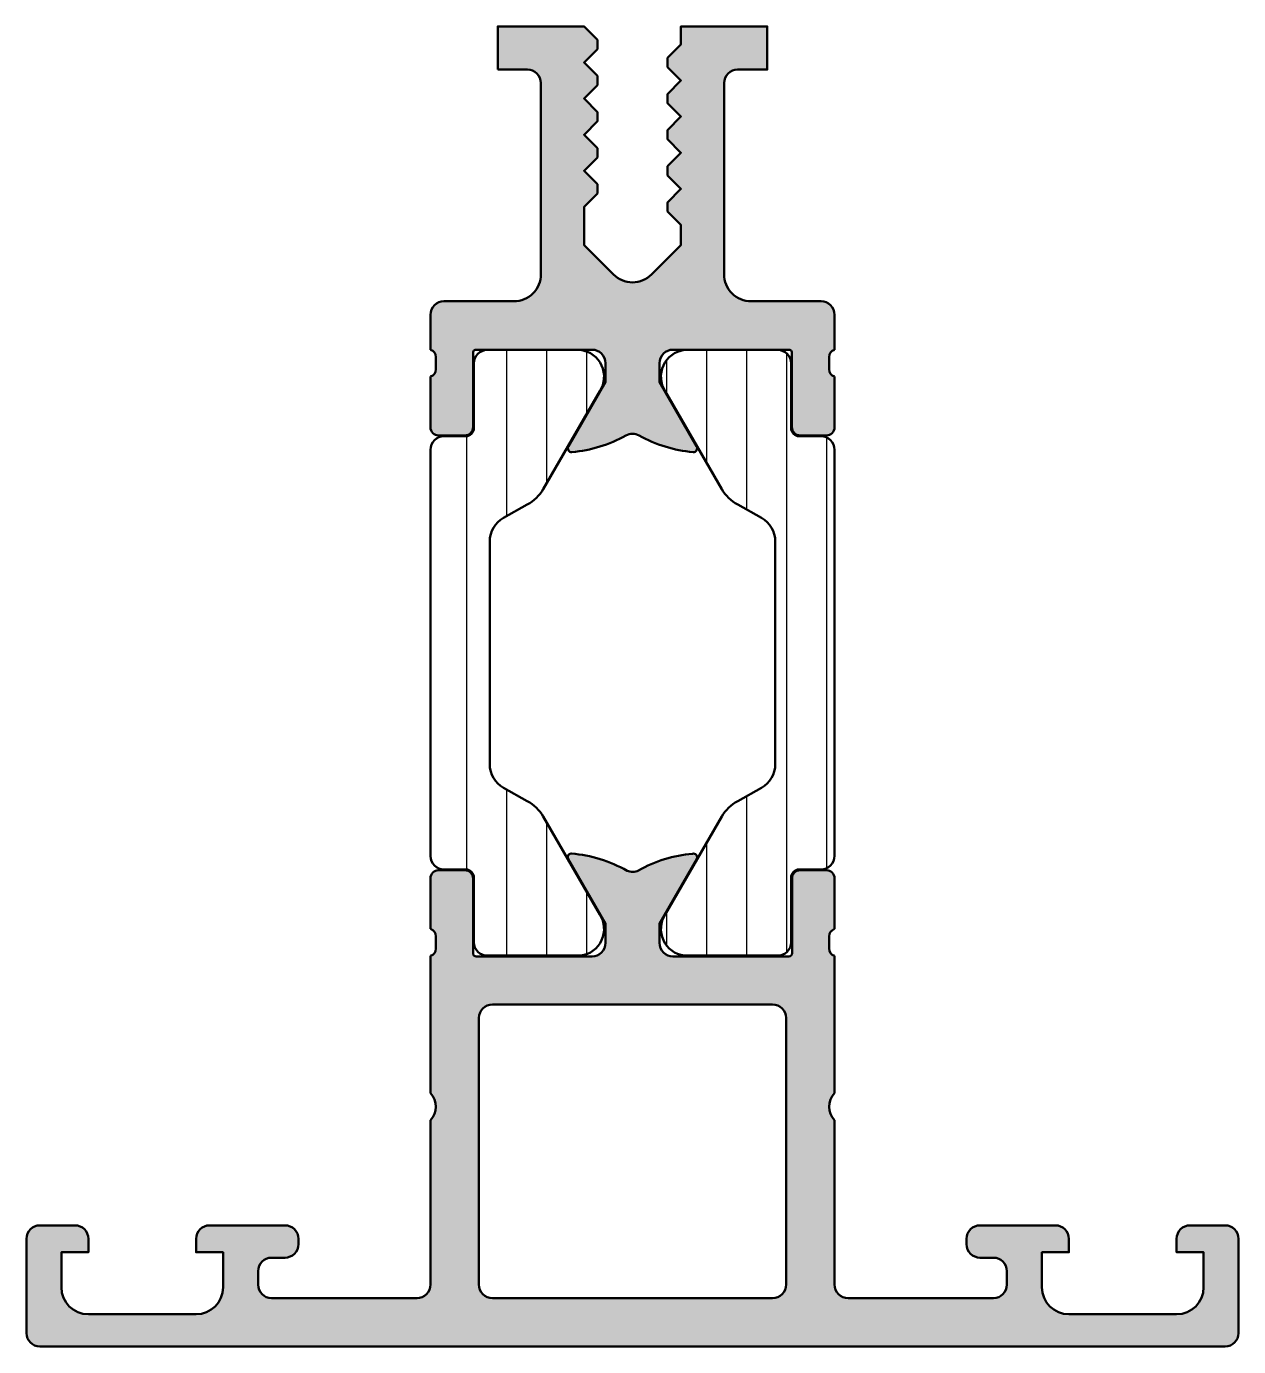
# Model space of a CAD drawing. Extents: x 0 to 45, y 0 to 49.
import ezdxf

# ---------------------------------------------------------------- set-up
doc = ezdxf.new("R2010")
doc.units = 0
for name, color, linetype, lineweight in [('0S-Alu contour', 7, 'Continuous', 50), ('0S-Alu hatch', 252, 'Continuous', 25), ('0S-Plastic contour', 254, 'Continuous', 50), ('0S-Plastic hatch', 253, 'Continuous', 25)]:
    doc.layers.add(name, color=color, linetype=linetype, lineweight=lineweight)
pattern_1 = [(90, (0, 0), (-1.4859, 0), [])]

# ---------------------------------------------------------------- blocks, each defined once
blk = doc.blocks.new('181800__A3EAFCD6_545C_46C4_89C2_015BABEBC2C8_')
at = {"layer": '0S-Alu hatch'}
h = blk.add_hatch(color=256, dxfattribs=at)
edge = h.paths.add_edge_path()
edge.add_ellipse((14.4748364618804, 8.90000200265606), major_axis=(-0.7255410760417078, 0), ratio=1, start_angle=136.3710483387804, end_angle=223.6289516612197, ccw=False)
edge.add_line((15, 8.399389266847763), (15.00042724609374, 2.300300598144542))
edge.add_ellipse((14.50029150656649, 2.300138799036684), major_axis=(-0.5001357656990941, 0), ratio=1, start_angle=90.0155503818246, end_angle=180.0185357792843, ccw=False)
edge.add_line((14.50042724609376, 1.800003051757808), (9.10000610351564, 1.800003051757812))
edge.add_ellipse((9.100030243270544, 2.300027191512738), major_axis=(-0.5000241403376248, 0), ratio=1, start_angle=0.0027660786490741884, end_angle=89.99723392139799, ccw=False)
edge.add_line((8.600006103515616, 2.300003051757422), (8.600006103515616, 2.79999542236329))
edge.add_ellipse((9.10003957024746, 2.799961955631438), major_axis=(-0.5000334678517899, 0), ratio=1, start_angle=270.00383474829704, end_angle=359.9961652517401, ccw=False)
edge.add_line((9.100006103515632, 3.299995422363281), (9.600006103515625, 3.299995422363279))
edge.add_arc((9.600016185610272, 3.799985340268639), 0.4999899180070089, 269.9988446537596, 360.0011553462965)
edge.add_line((10.10000610351563, 3.799995422363776), (10.10000610351562, 4.000000000000004))
edge.add_arc((9.600013538166351, 4.000007434650724), 0.4999925654045487, 359.9991480391321, 450.0008519608855)
edge.add_line((9.600006103515625, 4.499999999999998), (6.800018310546853, 4.5))
edge.add_arc((6.800021051414468, 3.999997259132395), 0.5000027408751172, 90.00031407857134, 179.9996859215192)
edge.add_line((6.300018310546863, 3.999999999999218), (6.300018310546867, 3.5))
edge.add_line((6.300018310546867, 3.5), (7.300018310546867, 3.499999999999999))
edge.add_line((7.300018310546867, 3.499999999999999), (7.300018310546867, 2.199996948242202))
edge.add_ellipse((6.299998503320602, 2.200016755468461), major_axis=(-1.000019807422424, 0), ratio=1, start_angle=90.0011348479905, end_angle=179.9988651523921, ccw=False)
edge.add_line((6.300018310546867, 1.199996948242194), (2.300018310546867, 1.199996948242187))
edge.add_ellipse((2.300038117773148, 2.200016755468467), major_axis=(-1.000019807422439, 0), ratio=1, start_angle=0.0011348482502739898, end_angle=89.99886515200859, ccw=False)
edge.add_line((1.300018310546868, 2.199996948237674), (1.300018310546867, 3.5))
edge.add_line((1.300018310546867, 3.5), (2.300018310546867, 3.5))
edge.add_line((2.300018310546867, 3.5), (2.300018310546867, 4))
edge.add_arc((1.800015569679288, 3.99999725913241), 0.5000027408750914, 0.0003140784807261, 89.99968592143273)
edge.add_line((1.800018310546867, 4.499999999999989), (0.5, 4.5))
edge.add_arc((0.5000552613421263, 3.999944738657873), 0.5000552643956048, 90.00633178351666, 179.99366821645)
edge.add_line((1e-16, 4.00000000000029), (0, 0.4999923706054688))
edge.add_arc((0.5000394571300788, 0.5000394577903644), 0.5000394593471068, 180.0053953680964, 269.995478902744)
edge.add_line((0.5000000000000002, -1e-16), (44.50000002980232, 0))
edge.add_arc((44.49996054779954, 0.5000394528583108), 0.5000394544170164, 270.0045239472769, 359.9946051970007)
edge.add_line((45, 0.4999923706060508), (45, 4))
edge.add_arc((44.49994489644383, 3.999944896443836), 0.5000551065922316, 0.0063137065699082, 89.99368629343218)
edge.add_line((44.5, 4.5), (43.19998168945312, 4.5))
edge.add_arc((43.19998443032073, 3.999997259132392), 0.5000027408751199, 90.00031407857054, 179.9996859215192)
edge.add_line((42.69998168945313, 3.999999999999216), (42.69998168945313, 3.5))
edge.add_line((42.69998168945313, 3.5), (43.69998168945312, 3.5))
edge.add_line((43.69998168945312, 3.5), (43.69998168945312, 2.199996948242187))
edge.add_ellipse((42.69996188222684, 2.200016755468469), major_axis=(-1.000019807422439, 0), ratio=1, start_angle=90.00113484799141, end_angle=179.9988651523921, ccw=False)
edge.add_line((42.69998168945313, 1.199996948242188), (38.69998168945313, 1.199996948242187))
edge.add_ellipse((38.70000150926309, 2.200016768052156), major_axis=(-1.000019820006377, 0), ratio=1, start_angle=0.0011355686983733904, end_angle=89.99886443104532, ccw=False)
edge.add_line((37.69998168945312, 2.199996948246659), (37.69998168945313, 3.5))
edge.add_line((37.69998168945313, 3.5), (38.69998168945313, 3.5))
edge.add_line((38.69998168945313, 3.5), (38.69998168945313, 4))
edge.add_arc((38.19997894858552, 3.99999725913239), 0.5000027408751218, 0.0003140784807261, 89.99968592142947)
edge.add_line((38.19998168945313, 4.5), (35.39999389648438, 4.499999999999999))
edge.add_arc((35.39998662001301, 4.000007276471373), 0.4999927235815722, 89.99916616566657, 180.0008338344376)
edge.add_line((34.89999389648438, 3.999999999999092), (34.89999389648438, 3.799995422363279))
edge.add_arc((35.39998381438972, 3.799985340268615), 0.4999899180069823, 179.9988446537035, 270.0011553462436)
edge.add_line((35.39999389648439, 3.299995422363284), (35.89999389648438, 3.299995422363281))
edge.add_ellipse((35.89996050886198, 2.799962034740896), major_axis=(-0.5000333887370438, 0), ratio=1, start_angle=180.0038256842582, end_angle=269.9961743157643, ccw=False)
edge.add_line((36.39999389648437, 2.799995422363481), (36.39999389648437, 2.300003051757817))
edge.add_ellipse((35.89996975672946, 2.300027191512728), major_axis=(-0.5000241403376199, 0), ratio=1, start_angle=90.00276607860462, end_angle=179.9972339216146, ccw=False)
edge.add_line((35.89999389648439, 1.800003051757812), (30.50042724609375, 1.800300598144531))
edge.add_ellipse((30.50020102131297, 2.300501608689412), major_axis=(-0.5002010617019641, 0), ratio=1, start_angle=0.02302485348650407, end_angle=90.02591303096852, ccw=False)
edge.add_line((30, 2.300300598144698), (30, 8.399389266967773))
edge.add_ellipse((30.52516353805664, 8.900002002716064), major_axis=(-0.7255410759547402, 0), ratio=1, start_angle=-43.62895166121962, end_angle=43.62895166121967, ccw=False)
edge.add_line((30, 9.400614738464357), (30, 14.50162443019483))
edge.add_ellipse((30.07836767106445, 14.76755429735134), major_axis=(-0.2772366969106876, 0), ratio=1, start_angle=-1.16458937409908, end_angle=73.58012358050792, ccw=False)
edge.add_line((29.80118824138017, 14.7731889999915), (29.80118824138016, 15.2267829999915))
edge.add_ellipse((30.08005633702333, 15.23244365946855), major_axis=(-0.2789255417371505, 0), ratio=1, start_angle=-73.57540544464501, end_angle=1.1628700728862214, ccw=False)
edge.add_line((30.00118924138016, 15.49998699999149), (30.00118924138016, 17.37999800000001))
edge.add_arc((29.70118924138017, 17.37999800000002), 0.2999999999999918, 0, 90.00000000000136)
edge.add_line((29.70118924138017, 17.67999800000001), (28.72121492233738, 17.67999800000001))
edge.add_arc((28.72121492233738, 17.37999800000002), 0.2999999999999971, 89.99999999999935, 180)
edge.add_line((28.42121492233738, 17.37999800000002), (28.42121492233737, 14.60000000000001))
edge.add_ellipse((28.30121509573045, 14.60000000000001), major_axis=(-0.1199998266069286, 0), ratio=1, start_angle=89.9999999999983, end_angle=180, ccw=False)
edge.add_line((28.30121509573045, 14.48000017339308), (24.00121975895828, 14.48000762939453))
edge.add_ellipse((24.00119621611587, 14.97998408625108), major_axis=(-0.4999764574108426, 0), ratio=1, start_angle=-0.0018236671036220287, end_angle=90.00269793804989, ccw=False)
edge.add_line((23.50121975895829, 14.97999999999945), (23.50121975895829, 15.7021172690639))
edge.add_line((23.50121975895829, 15.7021172690639), (24.88824462890625, 18.10452270507812))
edge.add_arc((24.76439459934048, 18.16242640280236), 0.1367174752311618, 334.9424651420103, 464.9230033002642)
edge.add_arc((25.17342437317453, 13.30384393666068), 5.010421331905199, 95.08667647287129, 119.3056952607427)
edge.add_ellipse((22.49995434545647, 18.11324112141304), major_axis=(-0.4925779955371134, 0), ratio=1, start_angle=65.96733735090021, end_angle=116.66078827373991, ccw=False)
edge.add_arc((19.80113778465972, 13.22653349442641), 5.091808337626043, 60.61778730444437, 85.13814940181022)
edge.add_arc((20.23268638808337, 18.16485048588144), 0.1351707586042039, 89.99999999999548, 206.507049840333)
edge.add_line((20.11172485351563, 18.10452270507812), (21.49996948242187, 15.70000457763673))
edge.add_line((21.49996948242187, 15.70000457763673), (21.49996948242188, 14.97999999999999))
edge.add_ellipse((20.9999930252643, 14.97998408625108), major_axis=(-0.4999764574108353, 0), ratio=1, start_angle=89.9973020619488, end_angle=180.0018236671036, ccw=False)
edge.add_line((20.99996948242188, 14.48000762939453), (16.69997414564972, 14.48000017339308))
edge.add_ellipse((16.69997414564972, 14.60000000000002), major_axis=(-0.1199998266069393, 0), ratio=1, start_angle=0, end_angle=89.9999999999983, ccw=False)
edge.add_line((16.57997431904278, 14.60000000000001), (16.57997431904278, 17.379998))
edge.add_arc((16.27997431904278, 17.37999800000001), 0.3000000000000043, 0, 89.99999999999864)
edge.add_line((16.27997431904279, 17.67999800000001), (15.3, 17.67999800000001))
edge.add_arc((15.3, 17.37999800000002), 0.29999999999999, 89.99999999999935, 180)
edge.add_line((15.00000000000001, 17.37999800000002), (15, 15.4999869999915))
edge.add_ellipse((14.92113290435683, 15.23244365946855), major_axis=(-0.2789255417371592, 0), ratio=1, start_angle=178.8371299271126, end_angle=253.57540544464598, ccw=False)
edge.add_line((15.200001, 15.22678299999149), (15.200001, 14.7731889999915))
edge.add_ellipse((14.92116355345697, 14.76752059199312), major_axis=(-0.2788950563274237, 0), ratio=1, start_angle=106.4198764194908, end_angle=181.1645893740988, ccw=False)
edge.add_line((15, 14.50000000000001), (15, 9.400614738464355))
edge = h.paths.add_edge_path()
edge.add_ellipse((17.30088856640578, 12.19943130707692), major_axis=(-0.5008710128629085, 0), ratio=1, start_angle=270.0506769057976, end_angle=359.9003852097272, ccw=False)
edge.add_line((17.30044555664063, 12.70030212402343), (27.70074368473953, 12.69999693931486))
edge.add_ellipse((27.70074544774686, 12.20073018003292), major_axis=(-0.499266759285047, 0), ratio=1, start_angle=180.0000930339087, end_angle=270.0002023224606, ccw=False)
edge.add_line((28.20001220703125, 12.20073099075047), (28.20001220703125, 2.299873352050049))
edge.add_ellipse((27.700154784973, 2.299860473816059), major_axis=(-0.4998574222241463, 0), ratio=1, start_angle=89.99852384207202, end_angle=180.0014761575983, ccw=False)
edge.add_line((27.70014190673828, 1.800003051757808), (17.30074310302734, 1.800003051757809))
edge.add_ellipse((17.30072000621271, 2.300704747423651), major_axis=(-0.5007016961985578, 0), ratio=1, start_angle=-0.0026429907421743337, end_angle=90.00264299084392, ccw=False)
edge.add_line((16.80001831054687, 2.300727844237387), (16.80001831054688, 12.20030212402344))
at = {"layer": '0S-Alu contour', "color": 7}
for points in [[(16.27997431904279, 17.67999800000001), (15.3, 17.67999800000001)], [(20.11172485351563, 18.10452270507812), (21.49996948242187, 15.70000457763673), (21.49996948242188, 14.97999999999999)], [(23.50121975895829, 14.97999999999945), (23.50121975895829, 15.7021172690639), (24.88824462890625, 18.10452270507812)], [(29.70118924138017, 17.67999800000001), (28.72121492233738, 17.67999800000001)], [(15.00000000000001, 17.37999800000002), (15, 15.4999869999915)], [(16.57997431904278, 14.60000000000001), (16.57997431904278, 17.379998)], [(28.42121492233738, 17.37999800000002), (28.42121492233737, 14.60000000000001)], [(30.00118924138016, 15.49998699999149), (30.00118924138016, 17.37999800000001)], [(15.200001, 15.22678299999149), (15.200001, 14.7731889999915)], [(29.80118824138017, 14.7731889999915), (29.80118824138016, 15.2267829999915)], [(15, 14.50000000000001), (15, 9.400614738464355)], [(20.99996948242188, 14.48000762939453), (16.69997414564972, 14.48000017339308)], [(28.30121509573045, 14.48000017339308), (24.00121975895828, 14.48000762939453)], [(30, 9.400614738464357), (30, 14.50162443019483)], [(17.30044555664063, 12.70030212402343), (27.70074368473953, 12.69999693931486)], [(16.80001831054687, 2.300727844237387), (16.80001831054688, 12.20030212402344)], [(28.20001220703125, 12.20073099075047), (28.20001220703125, 2.299873352050049)], [(15, 8.399389266847763), (15.00042724609374, 2.300300598144542)], [(30, 2.300300598144698), (30, 8.399389266967773)], [(1.800018310546867, 4.499999999999989), (0.5, 4.5)], [(9.600006103515625, 4.499999999999998), (6.800018310546853, 4.5)], [(38.19998168945313, 4.5), (35.39999389648438, 4.499999999999999)], [(44.5, 4.5), (43.19998168945312, 4.5)], [(1e-16, 4.00000000000029), (0, 0.4999923706054688)], [(1.300018310546868, 2.199996948237674), (1.300018310546867, 3.5), (2.300018310546867, 3.5), (2.300018310546867, 4)], [(6.300018310546863, 3.999999999999218), (6.300018310546867, 3.5), (7.300018310546867, 3.499999999999999), (7.300018310546867, 2.199996948242202)], [(10.10000610351563, 3.799995422363776), (10.10000610351562, 4.000000000000004)], [(34.89999389648438, 3.999999999999092), (34.89999389648438, 3.799995422363279)], [(37.69998168945312, 2.199996948246659), (37.69998168945313, 3.5), (38.69998168945313, 3.5), (38.69998168945313, 4)], [(42.69998168945313, 3.999999999999216), (42.69998168945313, 3.5), (43.69998168945312, 3.5), (43.69998168945312, 2.199996948242187)], [(45, 0.4999923706060508), (45, 4)], [(9.100006103515632, 3.299995422363281), (9.600006103515625, 3.299995422363279)], [(35.39999389648439, 3.299995422363284), (35.89999389648438, 3.299995422363281)], [(8.600006103515616, 2.300003051757422), (8.600006103515616, 2.79999542236329)], [(36.39999389648437, 2.799995422363481), (36.39999389648437, 2.300003051757817)], [(14.50042724609376, 1.800003051757808), (9.10000610351564, 1.800003051757812)], [(27.70014190673828, 1.800003051757808), (17.30074310302734, 1.800003051757809)], [(35.89999389648439, 1.800003051757812), (30.50042724609375, 1.800300598144531)], [(6.300018310546867, 1.199996948242194), (2.300018310546867, 1.199996948242187)], [(42.69998168945313, 1.199996948242188), (38.69998168945313, 1.199996948242187)], [(0.5000000000000002, -1e-16), (44.50000002980232, 0)]]:
    blk.add_lwpolyline(points, dxfattribs=at)
for centre, radius, start, end in [((20.23268638808337, 18.16485048588144), 0.1351707586042039, 89.99999999999548, 206.507049840333), ((19.80113778465972, 13.22653349442641), 5.091808337626043, 60.61778730444437, 85.13814940181022), ((25.17342437317453, 13.30384393666068), 5.010421331905199, 95.08667647287129, 119.3056952607427), ((24.76439459934048, 18.16242640280236), 0.1367174752311618, 334.9424651420103, 104.9230033002641), ((15.3, 17.37999800000002), 0.29999999999999, 89.99999999999935, 180), ((16.27997431904278, 17.37999800000001), 0.3000000000000043, 0, 89.99999999999864), ((28.72121492233738, 17.37999800000002), 0.2999999999999971, 89.99999999999935, 180), ((29.70118924138017, 17.37999800000002), 0.2999999999999918, 0, 90.00000000000136), ((0.5000552613421263, 3.999944738657873), 0.5000552643956048, 90.00633178351666, 179.99366821645), ((1.800015569679288, 3.99999725913241), 0.5000027408750914, 0.0003140784807261, 89.99968592143273), ((6.800021051414468, 3.999997259132395), 0.5000027408751172, 90.00031407857134, 179.9996859215192), ((9.600013538166351, 4.000007434650724), 0.4999925654045487, 359.9991480391321, 90.00085196088553), ((35.39998662001301, 4.000007276471373), 0.4999927235815722, 89.99916616566657, 180.0008338344376), ((38.19997894858552, 3.99999725913239), 0.5000027408751218, 0.0003140784807261, 89.99968592142947), ((43.19998443032073, 3.999997259132392), 0.5000027408751199, 90.00031407857054, 179.9996859215192), ((44.49994489644383, 3.999944896443836), 0.5000551065922316, 0.0063137065699082, 89.99368629343218), ((9.600016185610272, 3.799985340268639), 0.4999899180070089, 269.9988446537596, 0.0011553462965218), ((35.39998381438972, 3.799985340268615), 0.4999899180069823, 179.9988446537035, 270.0011553462436), ((0.5000394571300788, 0.5000394577903644), 0.5000394593471068, 180.0053953680964, 269.995478902744), ((44.49996054779954, 0.5000394528583108), 0.5000394544170164, 270.0045239472769, 359.9946051970007)]:
    blk.add_arc(centre, radius, start, end, dxfattribs=at)
at = {"layer": '0S-Alu contour', "color": 7, "extrusion": (0, 0, -1)}
for centre, radius, start, end in [((-22.49995434545647, 18.11324112141304), 0.4925779955371134, 243.3392117262601, 294.0326626490998), ((-14.92113290435683, 15.23244365946855), 0.2789255417371592, 106.424594555354, 181.1628700728874), ((-30.08005633702333, 15.23244365946855), 0.2789255417371505, 358.8371299271138, 73.57540544464504), ((-14.92116355345697, 14.76752059199312), 0.2788950563274237, 178.8354106259012, 253.5801235805092), ((-20.9999930252643, 14.97998408625108), 0.4999764574108353, 179.9981763328964, 270.0026979380512), ((-24.00119621611587, 14.97998408625108), 0.4999764574108426, 269.9973020619501, 0.0018236671036201), ((-30.07836767106445, 14.76755429735134), 0.2772366969106876, 286.4198764194921, 1.164589374099114), ((-16.69997414564972, 14.60000000000002), 0.1199998266069393, 270.0000000000017, 0), ((-28.30121509573045, 14.60000000000001), 0.1199998266069286, 180, 270.0000000000017), ((-17.30088856640578, 12.19943130707692), 0.5008710128629085, 0.0996147902728162, 89.94932309420238), ((-27.70074544774686, 12.20073018003292), 0.499266759285047, 89.9997976775394, 179.9999069660913), ((-14.4748364618804, 8.90000200265606), 0.725541076041708, 136.3710483387803, 223.6289516612196), ((-30.52516353805664, 8.900002002716064), 0.7255410759547402, 316.3710483387803, 43.62895166121975), ((-9.10003957024746, 2.799961955631438), 0.5000334678517899, 0.003834748259922, 89.99616525170298), ((-35.89996050886198, 2.799962034740896), 0.5000333887370438, 90.00382568423574, 179.9961743157418), ((-2.300038117773148, 2.200016755468467), 1.000019807422439, 270.0011348479914, 359.9988651517497), ((-6.299998503320602, 2.200016755468461), 1.000019807422424, 180.0011348476079, 269.9988651520095), ((-9.100030243270544, 2.300027191512738), 0.5000241403376248, 270.002766078602, 359.9972339213509), ((-14.50029150656649, 2.300138799036684), 0.5001357656990941, 179.9814642207157, 269.9844496181754), ((-17.30072000621271, 2.300704747423651), 0.5007016961985578, 269.9973570091561, 0.0026429907422834), ((-27.700154784973, 2.299860473816059), 0.4998574222241464, 179.9985238424017, 270.001476157928), ((-30.50020102131297, 2.300501608689412), 0.5002010617019641, 269.9740869690315, 359.9769751465135), ((-35.89996975672946, 2.300027191512728), 0.5000241403376199, 180.0027660783855, 269.9972339213954), ((-38.70000150926309, 2.200016768052156), 1.000019820006377, 270.0011355689547, 359.9988644313016), ((-42.69996188222684, 2.200016755468469), 1.000019807422439, 180.0011348476079, 269.9988651520086)]:
    blk.add_arc(centre, radius, start, end, dxfattribs=at)
blk = doc.blocks.new('224093__97D2DC3E_5BBE_4EB9_A14F_BF85F7508F3F___E6BFB9CC_08D6_49EB_8212_F15A834312B5_')
at = {"layer": '0S-Plastic hatch'}
h = blk.add_hatch(dxfattribs=at)
h.set_pattern_fill('ANSI31', color=256, scale=0.4680000000000001, angle=45, style=0)
h.set_pattern_definition(pattern_1)
edge = h.paths.add_edge_path()
edge.add_line((27.80000100000032, 29.88555443619249), (27.80000100000032, 21.6144435638075))
edge.add_ellipse((26.80000100000028, 21.61444356380752), major_axis=(-1.000000000000031, 0), ratio=1, start_angle=119.3063529835272, end_angle=180, ccw=False)
edge.add_line((27.28948014420001, 20.74242855969718), (26.40625005332524, 20.24665416708351))
edge.add_arc((27.11032458691662, 18.92216216969434), 1.49999999999996, 117.9942546357563, 150.0000034006556)
edge.add_line((25.81128643672553, 19.67216209259298), (23.71451850190053, 16.040453))
edge.add_arc((24.55577115089189, 15.49981807472285), 0.999996070924479, 147.27298390016, 261.8183919481)
edge.add_line((24.41346050190053, 14.51), (27.890002, 14.51))
edge.add_arc((27.89000463962507, 15.00999597743862), 0.4999959774455833, 269.9996975188141, 360.0003024817733)
edge.add_line((28.39000061706369, 15.00999861706882), (28.38966866666666, 17.409997))
edge.add_ellipse((28.68966866666666, 17.40999699999999), major_axis=(-0.2999999999999971, 0), ratio=1, start_angle=269.9999999999993, end_angle=360, ccw=False)
edge.add_line((28.68966866666667, 17.70999699999999), (29.5, 17.709997))
edge.add_arc((29.50000000000001, 18.20999699999999), 0.4999999999999894, 269.9999999999988, 360)
edge.add_line((30, 18.20999699999999), (30, 33.290001))
edge.add_arc((29.50000000000001, 33.290001), 0.4999999999999965, 0, 90.0000000000004)
edge.add_line((29.5, 33.79000100000001), (28.68966866666667, 33.79000099999999))
edge.add_ellipse((28.68966866666669, 34.09000100000001), major_axis=(-0.3000000000000184, 0), ratio=1, start_angle=0, end_angle=89.9999999999946, ccw=False)
edge.add_line((28.38966866666667, 34.09000100000001), (28.39000061706369, 36.48999938293631))
edge.add_arc((27.89000463962505, 36.49000202256136), 0.4999959774455939, 359.9996975182267, 450.0003024811822)
edge.add_line((27.89000200000001, 36.98999799999999), (24.41346050190052, 36.98999799999999))
edge.add_arc((24.5557711508919, 36.00017992527712), 0.9999960709244838, 98.18160805190062, 212.7270160998385)
edge.add_line((23.71451850190053, 35.45954499999999), (25.81128643672553, 31.827835907407))
edge.add_arc((27.11032458691664, 32.57783583030562), 1.499999999999947, 209.9999965993439, 242.0057453642426)
edge.add_line((26.40625005332523, 31.25334383291648), (27.28948014420001, 30.75756944030282))
edge.add_ellipse((26.80000100000029, 29.88555443619248), major_axis=(-1.000000000000027, 0), ratio=1, start_angle=180, end_angle=240.6936470164734, ccw=False)
at = {"layer": '0S-Plastic contour', "color": 7}
for points in [[(27.89000200000001, 36.98999799999999), (24.41346050190052, 36.98999799999999)], [(28.38966866666667, 34.09000100000001), (28.39000061706369, 36.48999938293631)], [(23.71451850190053, 35.45954499999999), (25.81128643672553, 31.827835907407)], [(29.5, 33.79000100000001), (28.68966866666667, 33.79000099999999)], [(30, 18.20999699999999), (30, 33.290001)], [(26.40625005332523, 31.25334383291648), (27.28948014420001, 30.75756944030282)], [(27.80000100000032, 29.88555443619249), (27.80000100000032, 21.6144435638075)], [(27.28948014420001, 20.74242855969718), (26.40625005332524, 20.24665416708351)], [(25.81128643672553, 19.67216209259298), (23.71451850190053, 16.040453)], [(28.68966866666667, 17.70999699999999), (29.5, 17.709997)], [(28.39000061706369, 15.00999861706882), (28.38966866666666, 17.409997)], [(24.41346050190053, 14.51), (27.890002, 14.51)]]:
    blk.add_lwpolyline(points, dxfattribs=at)
for centre, radius, start, end in [((24.5557711508919, 36.00017992527712), 0.9999960709244838, 98.18160805190062, 212.7270160998385), ((27.89000463962505, 36.49000202256136), 0.4999959774455939, 359.9996975182267, 90.00030248118219), ((29.50000000000001, 33.290001), 0.4999999999999965, 0, 90.0000000000004), ((27.11032458691664, 32.57783583030562), 1.499999999999947, 209.9999965993439, 242.0057453642426), ((27.11032458691662, 18.92216216969434), 1.49999999999996, 117.9942546357563, 150.0000034006556), ((29.50000000000001, 18.20999699999999), 0.4999999999999894, 269.9999999999988, 0), ((24.55577115089189, 15.49981807472285), 0.999996070924479, 147.27298390016, 261.8183919481), ((27.89000463962507, 15.00999597743862), 0.4999959774455833, 269.9996975188141, 0.0003024817733149)]:
    blk.add_arc(centre, radius, start, end, dxfattribs=at)
at = {"layer": '0S-Plastic contour', "color": 7, "extrusion": (0, 0, -1)}
for centre, radius, start, end in [((-28.68966866666669, 34.09000100000001), 0.3000000000000185, 270.0000000000054, 0), ((-26.80000100000029, 29.88555443619248), 1.000000000000027, 119.3063529835266, 180), ((-26.80000100000028, 21.61444356380752), 1.000000000000031, 180, 240.6936470164728), ((-28.68966866666666, 17.40999699999999), 0.2999999999999971, 0, 90.00000000000067)]:
    blk.add_arc(centre, radius, start, end, dxfattribs=at)
blk = doc.blocks.new('224093__894150C2_DA80_4797_B0D6_996062363CBF___85CC61E6_629C_42A3_B933_0D7DE0B48549_')
at = {"layer": '0S-Plastic hatch'}
h = blk.add_hatch(dxfattribs=at)
h.set_pattern_fill('ANSI31', color=256, scale=0.4680000000000001, angle=45, style=0)
h.set_pattern_definition(pattern_1)
edge = h.paths.add_edge_path()
edge.add_line((15, 33.29000100000001), (15, 18.20999700000001))
edge.add_arc((15.49999999999999, 18.20999700000001), 0.4999999999999965, 180, 270)
edge.add_line((15.49999999999999, 17.70999700000001), (16.31033133333333, 17.70999700000001))
edge.add_ellipse((16.31033133333332, 17.409997), major_axis=(-0.3000000000000114, 0), ratio=1, start_angle=180, end_angle=269.99999999999795, ccw=False)
edge.add_line((16.61033133333333, 17.40999699999999), (16.60999938293631, 15.0099986170637))
edge.add_arc((17.10999536037492, 15.00999597743863), 0.4999959774455833, 179.9996975182267, 270.0003024811855)
edge.add_line((17.10999799999999, 14.51000000000001), (20.58653949809947, 14.51000000000001))
edge.add_arc((20.44422884910812, 15.49981807472286), 0.999996070924476, 278.1816080518999, 392.7270160998402)
edge.add_line((21.28548149809946, 16.04045300000001), (19.18871356327447, 19.672162092593))
edge.add_arc((17.88967541308338, 18.92216216969435), 1.49999999999996, 29.99999659934497, 62.00574536424413)
edge.add_line((18.59374994667476, 20.24665416708353), (17.71051985579999, 20.74242855969718))
edge.add_ellipse((18.1999989999997, 21.61444356380753), major_axis=(-1.00000000000002, 0), ratio=1, start_angle=0, end_angle=60.69364701647362, ccw=False)
edge.add_line((17.19999899999968, 21.61444356380752), (17.19999899999968, 29.88555443619251))
edge.add_ellipse((18.19999899999968, 29.8855544361925), major_axis=(-1.000000000000003, 0), ratio=1, start_angle=299.30635298352627, end_angle=360, ccw=False)
edge.add_line((17.71051985579999, 30.75756944030283), (18.59374994667476, 31.2533438329165))
edge.add_arc((17.88967541308329, 32.57783583030573), 1.500000000000067, 297.9942546357581, 330.0000034006544)
edge.add_line((19.18871356327446, 31.82783590740701), (21.28548149809947, 35.45954500000001))
edge.add_arc((20.44422884910813, 36.00017992527715), 0.999996070924473, 327.2729839001597, 441.8183919481004)
edge.add_line((20.58653949809948, 36.989998), (17.10999799999999, 36.98999800000001))
edge.add_arc((17.10999536037493, 36.49000202256138), 0.4999959774455833, 89.99969751881575, 180.0003024817733)
edge.add_line((16.60999938293631, 36.48999938293118), (16.61033133333333, 34.09000100000001))
edge.add_ellipse((16.31033133333333, 34.090001), major_axis=(-0.2999999999999971, 0), ratio=1, start_angle=89.99999999999937, end_angle=180, ccw=False)
edge.add_line((16.31033133333333, 33.79000100000001), (15.5, 33.79000100000001))
edge.add_arc((15.49999999999998, 33.29000100000003), 0.4999999999999929, 89.99999999999876, 180)
at = {"layer": '0S-Plastic contour', "color": 7}
for points in [[(20.58653949809948, 36.989998), (17.10999799999999, 36.98999800000001)], [(16.60999938293631, 36.48999938293118), (16.61033133333333, 34.09000100000001)], [(19.18871356327446, 31.82783590740701), (21.28548149809947, 35.45954500000001)], [(16.31033133333333, 33.79000100000001), (15.5, 33.79000100000001)], [(15, 33.29000100000001), (15, 18.20999700000001)], [(17.71051985579999, 30.75756944030283), (18.59374994667476, 31.2533438329165)], [(17.19999899999968, 21.61444356380752), (17.19999899999968, 29.88555443619251)], [(18.59374994667476, 20.24665416708353), (17.71051985579999, 20.74242855969718)], [(21.28548149809946, 16.04045300000001), (19.18871356327447, 19.672162092593)], [(15.49999999999999, 17.70999700000001), (16.31033133333333, 17.70999700000001)], [(16.61033133333333, 17.40999699999999), (16.60999938293631, 15.0099986170637)], [(17.10999799999999, 14.51000000000001), (20.58653949809947, 14.51000000000001)]]:
    blk.add_lwpolyline(points, dxfattribs=at)
for centre, radius, start, end in [((17.10999536037493, 36.49000202256138), 0.4999959774455833, 89.99969751881575, 180.0003024817733), ((20.44422884910813, 36.00017992527715), 0.999996070924473, 327.2729839001597, 81.81839194810036), ((15.49999999999998, 33.29000100000003), 0.4999999999999929, 89.99999999999876, 180), ((17.88967541308329, 32.57783583030573), 1.500000000000067, 297.9942546357581, 330.0000034006544), ((17.88967541308338, 18.92216216969435), 1.49999999999996, 29.99999659934497, 62.00574536424413), ((15.49999999999999, 18.20999700000001), 0.4999999999999965, 180, 270), ((20.44422884910812, 15.49981807472286), 0.999996070924476, 278.1816080518999, 32.72701609984024), ((17.10999536037492, 15.00999597743863), 0.4999959774455833, 179.9996975182267, 270.0003024811855)]:
    blk.add_arc(centre, radius, start, end, dxfattribs=at)
at = {"layer": '0S-Plastic contour', "color": 7, "extrusion": (0, 0, -1)}
for centre, radius, start, end in [((-16.31033133333333, 34.090001), 0.2999999999999971, 180, 270.0000000000007), ((-18.19999899999968, 29.8855544361925), 1.000000000000003, 0, 60.69364701647373), ((-18.1999989999997, 21.61444356380753), 1.00000000000002, 299.3063529835264, 0), ((-16.31033133333332, 17.409997), 0.3000000000000114, 90.00000000000205, 180)]:
    blk.add_arc(centre, radius, start, end, dxfattribs=at)
blk = doc.blocks.new('181790__F5735CDF_C291_4930_91C3_63D24B6B8CAF_')
at = {"layer": '0S-Alu hatch'}
h = blk.add_hatch(color=256, dxfattribs=at)
edge = h.paths.add_edge_path()
edge.add_line((17.50002288818359, 47.39999389648438), (18.59999871253967, 47.39999389648438))
edge.add_ellipse((18.60002157708397, 46.90001699943629), major_axis=(-0.4999768975708903, 0), ratio=1, start_angle=179.9973524744915, end_angle=270.00262020484513, ccw=False)
edge.add_line((19.09999847412109, 46.89999389648524), (19.09999847412109, 39.79999542236328))
edge.add_ellipse((18.10002771895505, 39.79996617752932), major_axis=(-0.9999707555936819, 0), ratio=1, start_angle=89.99832434543788, end_angle=180.0016756547094, ccw=False)
edge.add_line((18.09999847412109, 38.79999542236328), (15.50002336502075, 38.79999542236328))
edge.add_arc((15.49999982482346, 38.30001848574563), 0.4999769371718159, 89.99730236766167, 180.0026429908801)
edge.add_line((15.00002288818359, 38.29999542236303), (15.00002288818359, 37))
edge.add_ellipse((14.92118644164055, 36.73247940800689), major_axis=(-0.2788950563274266, 0), ratio=1, start_angle=178.835410625902, end_angle=253.5801235805082, ccw=False)
edge.add_line((15.20002388818359, 36.72681100000851), (15.20002388818359, 36.27321700000852))
edge.add_ellipse((14.92115579254038, 36.26755634053149), major_axis=(-0.2789255417371943, 0), ratio=1, start_angle=106.4245945553609, end_angle=181.16287007288, ccw=False)
edge.add_line((15.00002288818359, 36.00001300000851), (15.00002288818359, 34.120002))
edge.add_arc((15.3000228881836, 34.120002), 0.3000000000000114, 180, 269.9999999999973)
edge.add_line((15.30002288818359, 33.82000199999999), (16.27999720722638, 33.820002))
edge.add_arc((16.27999720722638, 34.120002), 0.2999999999999971, 270, 360)
edge.add_line((16.57999720722638, 34.120002), (16.57999720722638, 36.88))
edge.add_ellipse((16.69998957783185, 36.88), major_axis=(-0.1199923706054733, 0), ratio=1, start_angle=269.9999999999966, end_angle=360, ccw=False)
edge.add_line((16.69998957783185, 36.99999237060547), (20.99999237060547, 36.99999237060547))
edge.add_ellipse((21.00001591344788, 36.5000159137489), major_axis=(-0.4999764574108568, 0), ratio=1, start_angle=179.9981763326966, end_angle=270.00269793804955, ccw=False)
edge.add_line((21.49999237060547, 36.50000000000054), (21.49999237060546, 35.79999542236328))
edge.add_line((21.49999237060546, 35.79999542236328), (20.1185933738054, 33.40733431648016))
edge.add_arc((20.23983702988123, 33.33733448889919), 0.1399999999999997, 150.000081479617, 275.3101170445954)
edge.add_arc((19.77813064349722, 38.30484138835654), 5.128917476104837, 275.3101170445954, 298.917989046366)
edge.add_ellipse((22.50003437124954, 33.37777816066728), major_axis=(-0.5000000000001193, 0), ratio=1, start_angle=241.0807861064655, end_angle=298.91798904635834, ccw=False)
edge.add_arc((25.22178135331606, 38.30430882936835), 5.128375526209949, 241.0807861064619, 264.6904805721475)
edge.add_arc((24.76017692982789, 33.33733673897903), 0.1400000000000009, 264.6904805721491, 389.9999185203797)
edge.add_line((24.88142058590373, 33.40733656655999), (23.50002288818359, 35.79999542236328))
edge.add_line((23.50002288818359, 35.79999542236328), (23.50002288818359, 36.5))
edge.add_ellipse((24.0000094877873, 36.50000577114803), major_axis=(-0.4999865996370122, 0), ratio=1, start_angle=-90.00153561345911, end_angle=0.0006613423469730151, ccw=False)
edge.add_line((24.0000228881836, 36.99999237060547), (28.3000181653512, 36.99999982660683))
edge.add_ellipse((28.3000181653512, 36.88), major_axis=(-0.1199998266068291, 0), ratio=1, start_angle=180, end_angle=270.0000000000017, ccw=False)
edge.add_line((28.42001799195803, 36.87999999999999), (28.42001799195803, 34.120002))
edge.add_arc((28.72001799195803, 34.120002), 0.3000000000000043, 180, 270)
edge.add_line((28.72001799195803, 33.820002), (29.69999231100082, 33.82000199999999))
edge.add_arc((29.69999231100081, 34.120002), 0.3000000000000043, 270.0000000000007, 360)
edge.add_line((29.99999231100082, 34.120002), (29.99999231100082, 36.00001300000851))
edge.add_ellipse((30.078859406644, 36.26755634053146), major_axis=(-0.2789255417371599, 0), ratio=1, start_angle=-1.1628700728853119, end_angle=73.57540544464422, ccw=False)
edge.add_line((29.79999131100082, 36.27321700000851), (29.79999131100082, 36.72681100000851))
edge.add_ellipse((30.0788713862816, 36.73248027459453), major_axis=(-0.2789376938725637, 0), ratio=1, start_angle=-73.58012358051383, end_angle=1.16458937410232, ccw=False)
edge.add_line((30.00002288720315, 37.00004176520186), (29.99999237060547, 38.29999542236328))
edge.add_arc((29.500015433468, 38.3000184847495), 0.4999769376693647, 359.9973571233023, 449.9991457131147)
edge.add_line((29.50002288818359, 38.79999542236328), (26.90001678466797, 38.79999542236328))
edge.add_ellipse((26.89998753983401, 39.79996617752933), major_axis=(-0.999970755593689, 0), ratio=1, start_angle=-0.001675654709401897, end_angle=90.00167565456178, ccw=False)
edge.add_line((25.90001678466796, 39.79999542236586), (25.90001678466796, 46.89999389648437))
edge.add_ellipse((26.39999372127495, 46.90001695986644), major_axis=(-0.4999769371389318, 0), ratio=1, start_angle=-90.00261567005509, end_angle=0.0026429907422880206, ccw=False)
edge.add_line((26.40001654624938, 47.39999389648438), (27.50002288818359, 47.39999389648438))
edge.add_line((27.50002288818359, 47.39999389648438), (27.50002288818359, 49))
edge.add_line((27.50002288818359, 49), (24.30001068115234, 49))
edge.add_line((24.30001068115234, 49), (24.30001068115234, 48.32999420166015))
edge.add_line((24.30001068115234, 48.32999420166015), (23.80001068115234, 47.82999420166015))
edge.add_line((23.80001068115234, 47.82999420166015), (23.80001068115234, 47.48999786376953))
edge.add_line((23.80001068115234, 47.48999786376953), (24.30001068115234, 46.98999786376953))
edge.add_line((24.30001068115234, 46.98999786376953), (23.80001068115234, 46.48999786376953))
edge.add_line((23.80001068115234, 46.48999786376953), (23.80001068115234, 46.14999389648438))
edge.add_line((23.80001068115234, 46.14999389648438), (24.30001068115234, 45.64999389648437))
edge.add_line((24.30001068115234, 45.64999389648437), (23.80001068115234, 45.14999389648437))
edge.add_line((23.80001068115234, 45.14999389648437), (23.80001068115234, 44.80999755859374))
edge.add_line((23.80001068115234, 44.80999755859374), (24.30001068115234, 44.30999755859375))
edge.add_line((24.30001068115234, 44.30999755859375), (23.80001068115234, 43.80999755859375))
edge.add_line((23.80001068115234, 43.80999755859375), (23.80001068115234, 43.46999359130859))
edge.add_line((23.80001068115234, 43.46999359130859), (24.30001068115234, 42.96999359130859))
edge.add_line((24.30001068115234, 42.96999359130859), (23.80001068115234, 42.46999359130859))
edge.add_line((23.80001068115234, 42.46999359130859), (23.80001068115234, 42.12998962402344))
edge.add_line((23.80001068115234, 42.12998962402344), (24.30001068115234, 41.62998962402343))
edge.add_line((24.30001068115234, 41.62998962402343), (24.30001068115234, 40.88578033447265))
edge.add_line((24.30001068115234, 40.88578033447265), (23.2071151137352, 39.79289245605469))
edge.add_ellipse((22.50000759959221, 40.49999875282139), major_axis=(-1.000000175742286, 0), ratio=1, start_angle=44.999950678941275, end_angle=135.0000493210589, ccw=False)
edge.add_line((21.79290008544922, 39.79289245605469), (20.70000457763672, 40.88578033447265))
edge.add_line((20.70000457763672, 40.88578033447265), (20.70000457763672, 42.30000305175781))
edge.add_line((20.70000457763672, 42.30000305175781), (21.20000457763671, 42.79999542236327))
edge.add_line((21.20000457763671, 42.79999542236327), (21.20000457763671, 43.13999938964843))
edge.add_line((21.20000457763671, 43.13999938964843), (20.70000457763672, 43.63999938964844))
edge.add_line((20.70000457763672, 43.63999938964844), (21.20000457763671, 44.13999176025391))
edge.add_line((21.20000457763671, 44.13999176025391), (21.20000457763671, 44.47999572753906))
edge.add_line((21.20000457763671, 44.47999572753906), (20.70000457763672, 44.97999572753906))
edge.add_line((20.70000457763672, 44.97999572753906), (21.20000457763671, 45.47999572753906))
edge.add_line((21.20000457763671, 45.47999572753906), (21.20000457763671, 45.81999969482422))
edge.add_line((21.20000457763671, 45.81999969482422), (20.70000457763672, 46.31999969482421))
edge.add_line((20.70000457763672, 46.31999969482421), (21.20000457763671, 46.81999206542968))
edge.add_line((21.20000457763671, 46.81999206542968), (21.20000457763671, 47.15999603271484))
edge.add_line((21.20000457763671, 47.15999603271484), (20.70000457763672, 47.65999603271484))
edge.add_line((20.70000457763672, 47.65999603271484), (21.20000457763671, 48.15999603271484))
edge.add_line((21.20000457763671, 48.15999603271484), (21.20000457763671, 48.5))
edge.add_line((21.20000457763671, 48.5), (20.70000457763672, 49))
edge.add_line((20.70000457763672, 49), (17.50002288818359, 49))
edge.add_line((17.50002288818359, 49), (17.50002288818359, 47.39999389648438))
at = {"layer": '0S-Alu contour', "color": 7}
for points in [[(21.79290008544922, 39.79289245605469), (20.70000457763672, 40.88578033447265), (20.70000457763672, 42.30000305175781), (21.20000457763671, 42.79999542236327), (21.20000457763671, 43.13999938964843), (20.70000457763672, 43.63999938964844), (21.20000457763671, 44.13999176025391), (21.20000457763671, 44.47999572753906), (20.70000457763672, 44.97999572753906), (21.20000457763671, 45.47999572753906), (21.20000457763671, 45.81999969482422), (20.70000457763672, 46.31999969482421), (21.20000457763671, 46.81999206542968), (21.20000457763671, 47.15999603271484), (20.70000457763672, 47.65999603271484), (21.20000457763671, 48.15999603271484), (21.20000457763671, 48.5), (20.70000457763672, 49), (17.50002288818359, 49), (17.50002288818359, 47.39999389648438)], [(26.40001654624938, 47.39999389648438), (27.50002288818359, 47.39999389648438), (27.50002288818359, 49), (24.30001068115234, 49), (24.30001068115234, 48.32999420166015), (23.80001068115234, 47.82999420166015), (23.80001068115234, 47.48999786376953), (24.30001068115234, 46.98999786376953), (23.80001068115234, 46.48999786376953), (23.80001068115234, 46.14999389648438), (24.30001068115234, 45.64999389648437), (23.80001068115234, 45.14999389648437), (23.80001068115234, 44.80999755859374), (24.30001068115234, 44.30999755859375), (23.80001068115234, 43.80999755859375), (23.80001068115234, 43.46999359130859), (24.30001068115234, 42.96999359130859), (23.80001068115234, 42.46999359130859), (23.80001068115234, 42.12998962402344), (24.30001068115234, 41.62998962402343), (24.30001068115234, 40.88578033447265), (23.2071151137352, 39.79289245605469)], [(17.50002288818359, 47.39999389648438), (18.59999871253967, 47.39999389648438)], [(19.09999847412109, 46.89999389648524), (19.09999847412109, 39.79999542236328)], [(25.90001678466796, 39.79999542236586), (25.90001678466796, 46.89999389648437)], [(18.09999847412109, 38.79999542236328), (15.50002336502075, 38.79999542236328)], [(29.50002288818359, 38.79999542236328), (26.90001678466797, 38.79999542236328)], [(15.00002288818359, 38.29999542236303), (15.00002288818359, 37)], [(30.00002288720315, 37.00004176520186), (29.99999237060547, 38.29999542236328)], [(16.57999720722638, 34.120002), (16.57999720722638, 36.88)], [(16.69998957783185, 36.99999237060547), (20.99999237060547, 36.99999237060547)], [(24.0000228881836, 36.99999237060547), (28.3000181653512, 36.99999982660683)], [(28.42001799195803, 36.87999999999999), (28.42001799195803, 34.120002)], [(15.20002388818359, 36.72681100000851), (15.20002388818359, 36.27321700000852)], [(21.49999237060547, 36.50000000000054), (21.49999237060546, 35.79999542236328), (20.1185933738054, 33.40733431648016)], [(24.88142058590373, 33.40733656655999), (23.50002288818359, 35.79999542236328), (23.50002288818359, 36.5)], [(29.79999131100082, 36.27321700000851), (29.79999131100082, 36.72681100000851)], [(15.00002288818359, 36.00001300000851), (15.00002288818359, 34.120002)], [(29.99999231100082, 34.120002), (29.99999231100082, 36.00001300000851)], [(15.30002288818359, 33.82000199999999), (16.27999720722638, 33.820002)], [(28.72001799195803, 33.820002), (29.69999231100082, 33.82000199999999)]]:
    blk.add_lwpolyline(points, dxfattribs=at)
at = {"layer": '0S-Alu contour', "color": 7, "extrusion": (0, 0, -1)}
for centre, radius, start, end in [((-18.60002157708397, 46.90001699943629), 0.4999768975708903, 89.99737979515487, 180.0026475255085), ((-26.39999372127495, 46.90001695986644), 0.4999769371389318, 359.9973570092577, 90.00261567005519), ((-18.10002771895505, 39.79996617752932), 0.9999707555936819, 179.9983243452906, 270.0016756545621), ((-22.50000759959221, 40.49999875282139), 1.000000175742286, 224.9999506789411, 315.0000493210588), ((-26.89998753983401, 39.79996617752933), 0.999970755593689, 269.9983243454382, 0.0016756547093753), ((-14.92118644164055, 36.73247940800689), 0.2788950563274266, 106.4198764194918, 181.1645893740981), ((-16.69998957783185, 36.88), 0.1199923706054733, 0, 90.0000000000034), ((-21.00001591344788, 36.5000159137489), 0.4999764574108568, 89.99730206195046, 180.0018236673034), ((-24.0000094877873, 36.50000577114803), 0.4999865996370123, 359.999338657653, 90.00153561345913), ((-28.3000181653512, 36.88), 0.1199998266068292, 89.99999999999831, 180), ((-30.0788713862816, 36.73248027459453), 0.2789376938725637, 358.8354106258977, 73.58012358051386), ((-14.92115579254038, 36.26755634053149), 0.2789255417371943, 178.83712992712, 253.5754054446391), ((-30.078859406644, 36.26755634053146), 0.2789255417371599, 286.4245945553559, 1.162870072885284), ((-22.50003437124954, 33.37777816066728), 0.5000000000001193, 61.08201095364165, 118.9192138935345)]:
    blk.add_arc(centre, radius, start, end, dxfattribs=at)
at = {"layer": '0S-Alu contour', "color": 7}
for centre, radius, start, end in [((15.49999982482346, 38.30001848574563), 0.4999769371718159, 89.99730236766167, 180.0026429908801), ((29.500015433468, 38.3000184847495), 0.4999769376693647, 359.9973571233023, 89.99914571311476), ((15.3000228881836, 34.120002), 0.3000000000000114, 180, 269.9999999999973), ((16.27999720722638, 34.120002), 0.2999999999999971, 270, 0), ((19.77813064349722, 38.30484138835654), 5.128917476104837, 275.3101170445954, 298.917989046366), ((25.22178135331606, 38.30430882936835), 5.128375526209949, 241.0807861064619, 264.6904805721475), ((28.72001799195803, 34.120002), 0.3000000000000043, 180, 270), ((29.69999231100081, 34.120002), 0.3000000000000043, 270.0000000000007, 0), ((20.23983702988123, 33.33733448889919), 0.1399999999999997, 150.000081479617, 275.3101170445954), ((24.76017692982789, 33.33733673897903), 0.1400000000000009, 264.6904805721491, 29.99991852037972)]:
    blk.add_arc(centre, radius, start, end, dxfattribs=at)
blk = doc.blocks.new('197140__101999FD_C788_480F_AFAD_1A9A3EB05DEB_')
at = {"layer": '0S-Alu contour', "color": 7}
for name in ['181790__F5735CDF_C291_4930_91C3_63D24B6B8CAF_', '181800__A3EAFCD6_545C_46C4_89C2_015BABEBC2C8_']:
    blk.add_blockref(name, (0, 0), dxfattribs=at)
at = {"layer": '0S-Plastic contour', "color": 7}
for name in ['224093__894150C2_DA80_4797_B0D6_996062363CBF___85CC61E6_629C_42A3_B933_0D7DE0B48549_', '224093__97D2DC3E_5BBE_4EB9_A14F_BF85F7508F3F___E6BFB9CC_08D6_49EB_8212_F15A834312B5_']:
    blk.add_blockref(name, (0, 0), dxfattribs=at)

msp = doc.modelspace()

# ---------------------------------------------------------------- block references
at = {"layer": '0S-Alu contour', "color": 7}
msp.add_blockref('197140__101999FD_C788_480F_AFAD_1A9A3EB05DEB_', (0, 0), dxfattribs=at)

doc.saveas('drawing.dxf')
